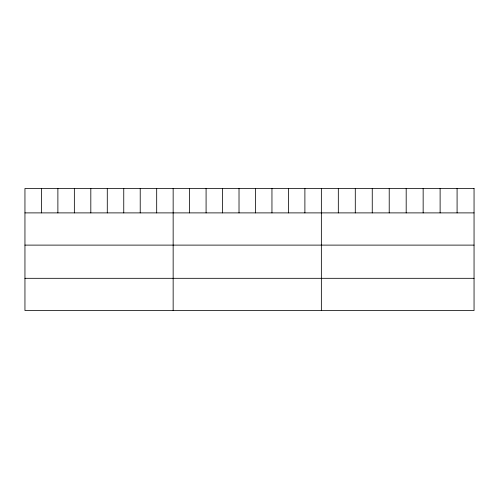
<?xml version="1.0" encoding="UTF-8"?>
<svg xmlns="http://www.w3.org/2000/svg" width="499" height="499" viewBox="0 0 499 499"><rect width="100%" height="100%" fill="white"/><g stroke="black" fill="none" stroke-linecap="round" stroke-linejoin="round"><path stroke-width="0.75" d="M24.95 212.892L474.05 212.892M24.95 245.115L474.05 245.115M24.95 278.311L474.05 278.311M457.084 188.466L457.084 212.892M440.118 188.466L440.118 212.892M423.152 188.466L423.152 212.892M406.186 188.466L406.186 212.892M389.22 188.466L389.22 212.892M372.254 188.466L372.254 212.892M355.288 188.466L355.288 212.892M338.322 188.466L338.322 212.892M321.356 188.466L321.356 310.534M304.889 188.466L304.889 212.892M288.422 188.466L288.422 212.892M271.955 188.466L271.955 212.892M255.488 188.466L255.488 212.892M239.021 188.466L239.021 212.892M222.554 188.466L222.554 212.892M206.087 188.466L206.087 212.892M189.62 188.466L189.62 212.892M173.153 188.466L173.153 310.534M156.686 188.466L156.686 212.892M140.219 188.466L140.219 212.892M123.752 188.466L123.752 212.892M107.285 188.466L107.285 212.892M90.818 188.466L90.818 212.892M74.351 188.466L74.351 212.892M57.884 188.466L57.884 212.892M41.417 188.466L41.417 212.892M474.05 188.466L24.95 188.466L24.95 310.534L474.05 310.534L474.05 188.466"/></g></svg>
